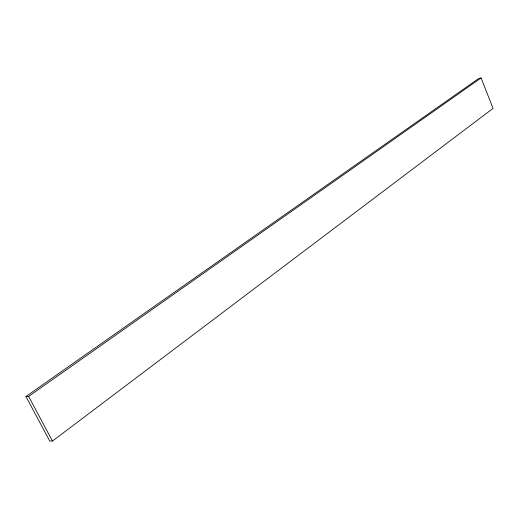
<?xml version="1.0" encoding="UTF-8"?>
<svg xmlns="http://www.w3.org/2000/svg" width="519" height="519" viewBox="0 0 519 519"><rect width="100%" height="100%" fill="white"/><g stroke="black" fill="none" stroke-linecap="round" stroke-linejoin="round"><path stroke-width="0.78" d="M52.464 441.066L493.05 108.387L481.074 77.934L478.382 78.7L25.95 396.51L49.707 441.02L52.464 441.066L28.655 396.399L25.95 396.51M28.655 396.399L481.074 77.934"/></g></svg>
